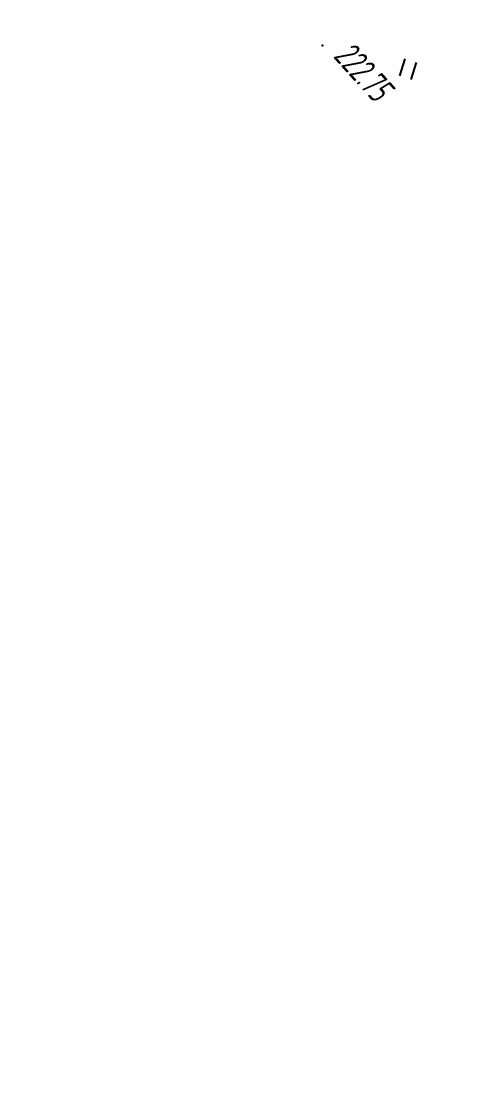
# Model space of a CAD drawing. Header units: millimetres. Extents: x -1799 to 6962, y -1020 to 4121.
# Drawn here: x -644.7 to -584.9, y 3321.1 to 3464 of the extents above; entities that cross this region are included whole.
import ezdxf

# ---------------------------------------------------------------- set-up
doc = ezdxf.new("R2010")
doc.units = ezdxf.units.MM
doc.linetypes.add('CONTI', pattern=[0])
doc.linetypes.add('STROT', pattern=[1.7, 0.5, -1.2])
for name, color, linetype in [('PI_OTDEFAULT', 172, 'CONTI'), ('PI_TTDEFAULT', 5, 'CONTI'), ('ZAPSKDEFAULT', 7, 'CONTI'), ('разметка', 7, 'Continuous')]:
    doc.layers.add(name, color=color, linetype=linetype)
doc.layers.add('ОСЬ_ВЕРХ_ПОКРЫТИЯ_ОСЬ', color=1, linetype='Continuous', lineweight=30)
doc.styles.add('eskd', font='spds.shx', dxfattribs={"width": 1.2, "oblique": 15})

# ---------------------------------------------------------------- blocks, each defined once
blk = doc.blocks.new('BL_2011')
at = {"color": 0}
for p, q in [((0, 0), (0, 2.4)), ((1.6, 0), (1.6, 2.4))]:
    blk.add_line(p, q, dxfattribs=at)

msp = doc.modelspace()

# ---------------------------------------------------------------- linework, layer by layer
at = {"layer": 'PI_TTDEFAULT', "color": 5}
msp.add_point((-604.07, 3460.72, 222.75), dxfattribs=at)
at = {"layer": 'ОСЬ_ВЕРХ_ПОКРЫТИЯ_ОСЬ'}
msp.add_lwpolyline([(-599.22, 3492.38, 0.026039), (-521.3, 3423.36)], format="xyb", dxfattribs=at)
at = {"layer": 'разметка', "linetype": 'STROT', "lineweight": 30, "ltscale": 7}
msp.add_lwpolyline([(-644.71, 3539.46), (-644.71, 3539.46, 0.010848), (-599.22, 3492.38, 0.026039), (-521.3, 3423.36, 0.004471), (-497.65, 3404.9, 0.012597), (-469.15, 3383.51, 0.122053), (-334.33, 3332.01, 0.036279), (-244.45, 3330.03), (-14.07, 3336.49, -0.037498), (75.82, 3334.51, -0.079736), (167.16, 3308.13, -0.037499), (244.27, 3261.88), (343.34, 3195.51, 0.037498), (420.44, 3149.26, 0.023279), (446.23, 3138.55, 0.037464), (533.4, 3116.55), (1022.92, 3018.77), (1022.92, 3018.77)], format="xyb", dxfattribs=at)

# ---------------------------------------------------------------- block references
at = {"layer": 'ZAPSKDEFAULT', "color": 7, "rotation": 342.9999999999999}
msp.add_blockref('BL_2011', (-593.65, 3456.64), dxfattribs=at)

# ---------------------------------------------------------------- texts
at = {"layer": 'PI_OTDEFAULT', "color": 172, "style": 'eskd', "oblique": 10, "width": 0.8}
msp.add_text('222.75', height=3.5, rotation=312, dxfattribs=at).set_placement((-602.74, 3459.23))

doc.saveas('drawing.dxf')
